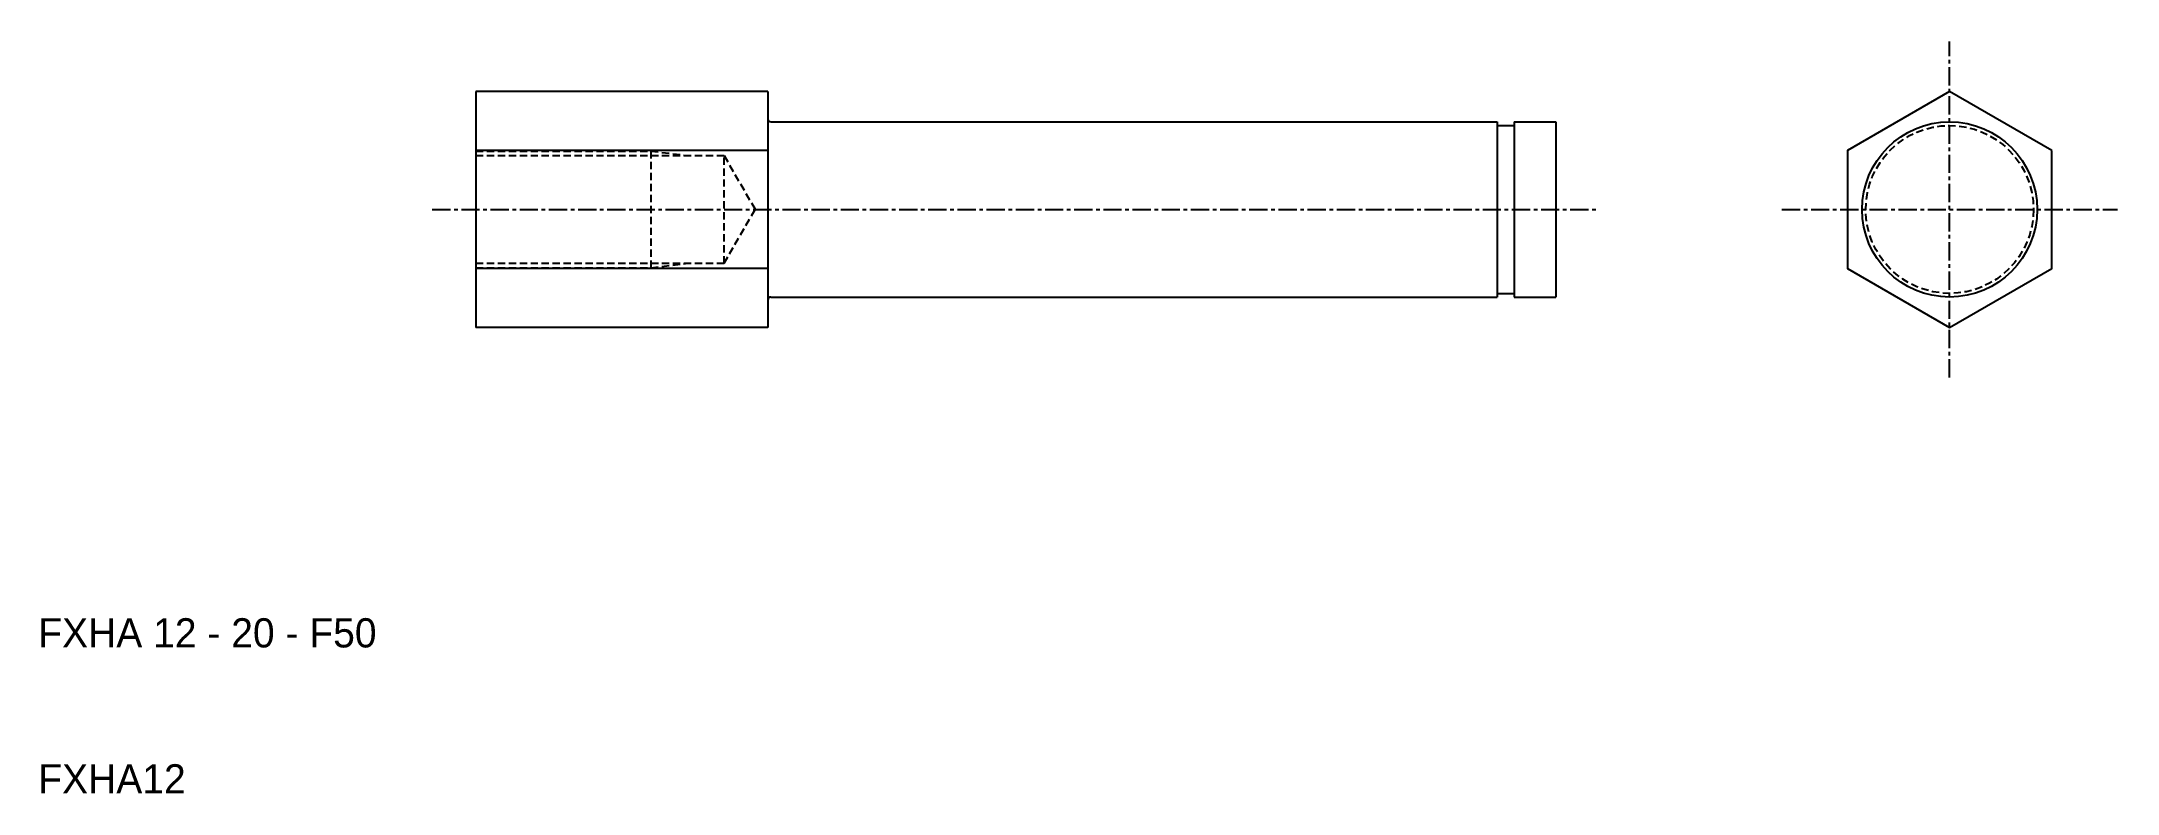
# Model space of a CAD drawing. Extents: x 95 to 238, y 3 to 54.
import ezdxf

# ---------------------------------------------------------------- set-up
doc = ezdxf.new("R2010")
doc.units = 0
doc.linetypes.add('CENTER', pattern=[2, 1.25, -0.25, 0.25, -0.25])
doc.linetypes.add('DASHED', pattern=[0.75, 0.5, -0.25])
doc.layers.get('0').update_dxf_attribs({"linetype": 'CONTINUOUS'})
doc.layers.add('CENTER', color=1, linetype='CENTER')

msp = doc.modelspace()

# ---------------------------------------------------------------- linework, layer by layer
at = {"color": 7, "linetype": 'CONTINUOUS'}
for p, q in [((125.16, 50.78), (125.16, 34.62)), ((145.16, 50.78), (125.16, 50.78)), ((145.16, 50.78), (145.16, 34.62)), ((145.36, 48.7), (195.16, 48.7)), ((195.16, 48.7), (195.16, 48.45)), ((195.16, 48.45), (195.16, 36.95)), ((195.16, 48.45), (196.31, 48.45)), ((196.31, 48.7), (199.16, 48.7)), ((196.31, 48.7), (196.31, 48.45)), ((196.31, 48.45), (196.31, 36.95)), ((199.16, 48.7), (199.16, 36.7)), ((145.16, 46.74), (125.16, 46.74)), ((145.16, 38.66), (125.16, 38.66)), ((145.36, 36.7), (195.16, 36.7)), ((195.16, 36.95), (195.16, 36.7)), ((195.16, 36.95), (196.31, 36.95)), ((196.31, 36.95), (196.31, 36.7)), ((196.31, 36.7), (199.16, 36.7)), ((145.16, 34.62), (125.16, 34.62))]:
    msp.add_line(p, q, dxfattribs=at)
at = {"color": 3, "linetype": 'DASHED'}
for p, q in [((125.16, 46.7), (137.16, 46.7)), ((125.16, 46.39), (142.16, 46.39)), ((137.16, 46.7), (139.66, 46.39)), ((137.16, 38.7), (137.16, 46.7)), ((142.16, 39.01), (142.16, 46.39)), ((142.16, 46.39), (144.3, 42.7)), ((142.16, 39.01), (144.3, 42.7)), ((125.16, 39.01), (142.16, 39.01)), ((125.16, 38.7), (137.16, 38.7)), ((137.16, 38.7), (139.66, 39.01))]:
    msp.add_line(p, q, dxfattribs=at)
at = {"color": 7, "linetype": 'CONTINUOUS'}
msp.add_lwpolyline([(233.16, 46.74), (226.16, 50.78), (219.16, 46.74), (219.16, 38.66), (226.16, 34.62), (233.16, 38.66)], close=True, dxfattribs=at)
msp.add_circle((226.16, 42.7), 6, dxfattribs=at)
at = {"color": 3, "linetype": 'DASHED'}
msp.add_circle((226.16, 42.7), 5.75, dxfattribs=at)
at = {"color": 7, "linetype": 'CONTINUOUS'}
for centre, start, end in [((145.36, 48.9), 180, 270), ((145.36, 36.5), 90, 180)]:
    msp.add_arc(centre, 0.2, start, end, dxfattribs=at)
at = {"layer": 'CENTER', "color": 1, "linetype": 'CENTER'}
for p, q in [((226.16, 31.2), (226.16, 54.2)), ((122.16, 42.7), (202.16, 42.7)), ((214.66, 42.7), (237.66, 42.7))]:
    msp.add_line(p, q, dxfattribs=at)

# ---------------------------------------------------------------- texts
at = {"color": 7, "linetype": 'CONTINUOUS'}
for s, p in [('FXHA 12 - 20 - F50', (95.16, 12.7)), ('FXHA12', (95.16, 2.7))]:
    msp.add_text(s, height=2, dxfattribs=at).set_placement(p)

doc.saveas('drawing.dxf')
